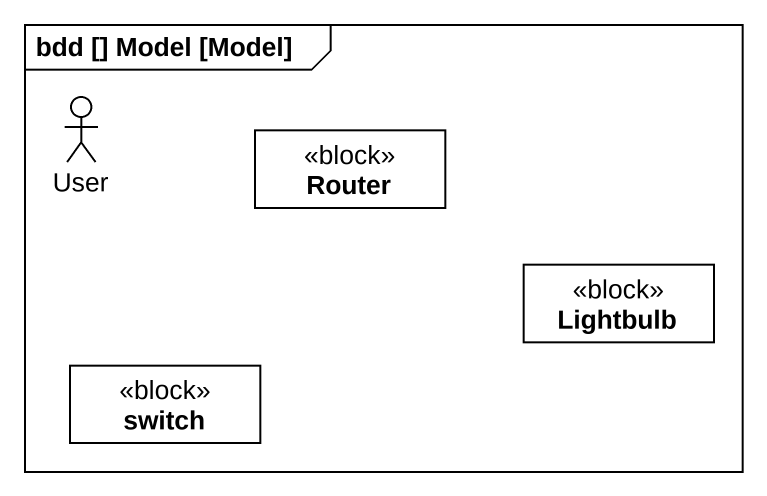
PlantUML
@startuml
mainframe bdd [] Model [Model]
allowmixing
hide circle
hide empty members
actor User
class Router <<block>>
class Lightbulb <<block>>
class switch <<block>>
@enduml
